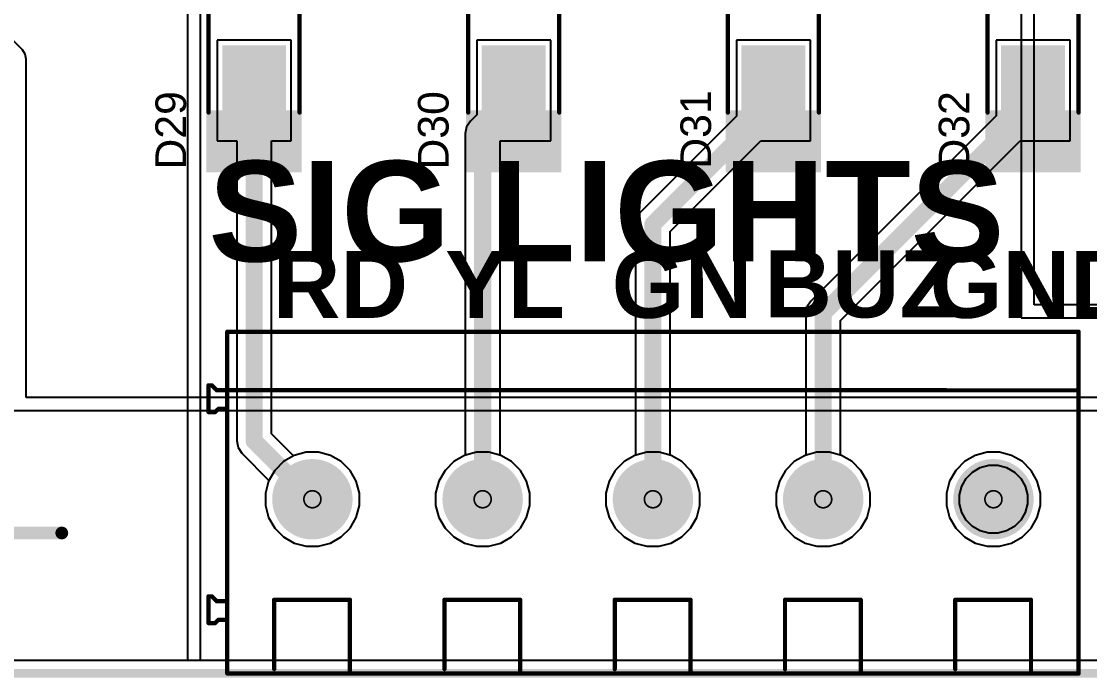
# Model space of a CAD drawing. Header units: inches. Extents: x -11 to 5428, y 0 to 5423.
# Drawn here: x 223.2 to 255.08, y -0.13 to 19.46 of the extents above; entities that cross this region are included whole.
import ezdxf

# ---------------------------------------------------------------- set-up
doc = ezdxf.new("R2010")
doc.units = ezdxf.units.IN
for name, color, linetype in [('Board Outline', 216, 'Continuous'), ('Bottom Layer', 5, 'Continuous'), ('Bottom Solder', 6, 'Continuous'), ('Drill Drawing', 1, 'Continuous'), ('GND', 16, 'Continuous'), ('Multi-Layer', 9, 'Continuous'), ('Pad Holes', 156, 'Continuous'), ('PWR', 76, 'Continuous'), ('Top Layer', 1, 'Continuous'), ('Top Overlay', 2, 'Continuous'), ('Top Paste', 8, 'Continuous'), ('Top Solder', 216, 'Continuous')]:
    doc.layers.add(name, color=color, linetype=linetype)
doc.styles.add('Arial', font='', dxfattribs={"height": 0.2})
doc.styles.add('Arial_Bold', font='', dxfattribs={"height": 0.2})
doc.styles.get('Arial').set_extended_font_data('Arial')
doc.styles.get('Arial_Bold').set_extended_font_data('Arial', bold=True)

# ---------------------------------------------------------------- blocks, each defined once
blk = doc.blocks.new('SMA_126')
at = {"layer": 'Top Layer'}
for points in [[(-3.25, 0.85), (-0.75, 0.85), (-0.75, -0.85), (-3.25, -0.85)], [(0.75, 0.85), (3.25, 0.85), (3.25, -0.85), (0.75, -0.85)]]:
    blk.add_hatch(color=1, dxfattribs=at).paths.add_polyline_path(points)
at = {"layer": 'Top Overlay'}
for points in [[(-4.445, -1.422), (-3.278, -1.422), (-3.278, 1.422), (-4.445, 1.422)], [(-3.3, 0.924), (-2.596, 0.924), (-2.596, 1.422), (-3.3, 1.422)], [(-3.3, -1.422), (-2.596, -1.422), (-2.596, -0.924), (-3.3, -0.924)]]:
    blk.add_hatch(color=2, dxfattribs=at).paths.add_polyline_path(points)
at = {"layer": 'Top Paste'}
for points in [[(-3.25, 0.85), (-0.75, 0.85), (-0.75, -0.85), (-3.25, -0.85)], [(0.75, 0.85), (3.25, 0.85), (3.25, -0.85), (0.75, -0.85)]]:
    blk.add_hatch(color=8, dxfattribs=at).paths.add_polyline_path(points)
at = {"layer": 'Top Solder'}
for points in [[(-3.352, 0.952), (-0.648, 0.952), (-0.648, -0.952), (-3.352, -0.952)], [(0.648, 0.952), (3.352, 0.952), (3.352, -0.952), (0.648, -0.952)]]:
    blk.add_hatch(color=216, dxfattribs=at).paths.add_polyline_path(points)
at = {"layer": 'Top Overlay'}
for points in [[(-2.658, 1.358, 0.127, 0.127, 0), (2.061, 1.358, 0.127, 0.127, 0)], [(2.061, 1.358, 0.127, 0.127, 0), (2.061, 1.012, 0.127, 0.127, 0)], [(2.061, -1.012, 0.127, 0.127, 0), (2.061, -1.358, 0.127, 0.127, 0)], [(-2.658, -1.358, 0.127, 0.127, 0), (2.061, -1.358, 0.127, 0.127, 0)]]:
    blk.add_lwpolyline(points, format="xyseb", dxfattribs=at)
for points in [[(-2.69, 1.358, 0.0635, 0.0635, 1), (-2.626, 1.358, 0.0635, 0.0635, 1)], [(2.029, 1.358, 0.0635, 0.0635, 1), (2.093, 1.358, 0.0635, 0.0635, 1)], [(2.029, 1.358, 0.0635, 0.0635, 1), (2.093, 1.358, 0.0635, 0.0635, 1)], [(2.029, 1.012, 0.0635, 0.0635, 1), (2.093, 1.012, 0.0635, 0.0635, 1)], [(2.029, -1.012, 0.0635, 0.0635, 1), (2.093, -1.012, 0.0635, 0.0635, 1)], [(-2.69, -1.358, 0.0635, 0.0635, 1), (-2.626, -1.358, 0.0635, 0.0635, 1)], [(2.029, -1.358, 0.0635, 0.0635, 1), (2.093, -1.358, 0.0635, 0.0635, 1)], [(2.029, -1.358, 0.0635, 0.0635, 1), (2.093, -1.358, 0.0635, 0.0635, 1)]]:
    blk.add_lwpolyline(points, format="xyseb", close=True, dxfattribs=at)
blk = doc.blocks.new('SMA_127')
at = {"layer": 'Top Layer'}
for points in [[(-3.25, 0.85), (-0.75, 0.85), (-0.75, -0.85), (-3.25, -0.85)], [(0.75, 0.85), (3.25, 0.85), (3.25, -0.85), (0.75, -0.85)]]:
    blk.add_hatch(color=1, dxfattribs=at).paths.add_polyline_path(points)
at = {"layer": 'Top Overlay'}
for points in [[(-4.445, -1.422), (-3.278, -1.422), (-3.278, 1.422), (-4.445, 1.422)], [(-3.3, 0.924), (-2.596, 0.924), (-2.596, 1.422), (-3.3, 1.422)], [(-3.3, -1.422), (-2.596, -1.422), (-2.596, -0.924), (-3.3, -0.924)]]:
    blk.add_hatch(color=2, dxfattribs=at).paths.add_polyline_path(points)
at = {"layer": 'Top Paste'}
for points in [[(-3.25, 0.85), (-0.75, 0.85), (-0.75, -0.85), (-3.25, -0.85)], [(0.75, 0.85), (3.25, 0.85), (3.25, -0.85), (0.75, -0.85)]]:
    blk.add_hatch(color=8, dxfattribs=at).paths.add_polyline_path(points)
at = {"layer": 'Top Solder'}
for points in [[(-3.352, 0.952), (-0.648, 0.952), (-0.648, -0.952), (-3.352, -0.952)], [(0.648, 0.952), (3.352, 0.952), (3.352, -0.952), (0.648, -0.952)]]:
    blk.add_hatch(color=216, dxfattribs=at).paths.add_polyline_path(points)
at = {"layer": 'Top Overlay'}
for points in [[(-2.658, 1.358, 0.127, 0.127, 0), (2.061, 1.358, 0.127, 0.127, 0)], [(2.061, 1.358, 0.127, 0.127, 0), (2.061, 1.012, 0.127, 0.127, 0)], [(2.061, -1.012, 0.127, 0.127, 0), (2.061, -1.358, 0.127, 0.127, 0)], [(-2.658, -1.358, 0.127, 0.127, 0), (2.061, -1.358, 0.127, 0.127, 0)]]:
    blk.add_lwpolyline(points, format="xyseb", dxfattribs=at)
for points in [[(-2.69, 1.358, 0.0635, 0.0635, 1), (-2.626, 1.358, 0.0635, 0.0635, 1)], [(2.029, 1.358, 0.0635, 0.0635, 1), (2.093, 1.358, 0.0635, 0.0635, 1)], [(2.029, 1.358, 0.0635, 0.0635, 1), (2.093, 1.358, 0.0635, 0.0635, 1)], [(2.029, 1.012, 0.0635, 0.0635, 1), (2.093, 1.012, 0.0635, 0.0635, 1)], [(2.029, -1.012, 0.0635, 0.0635, 1), (2.093, -1.012, 0.0635, 0.0635, 1)], [(-2.69, -1.358, 0.0635, 0.0635, 1), (-2.626, -1.358, 0.0635, 0.0635, 1)], [(2.029, -1.358, 0.0635, 0.0635, 1), (2.093, -1.358, 0.0635, 0.0635, 1)], [(2.029, -1.358, 0.0635, 0.0635, 1), (2.093, -1.358, 0.0635, 0.0635, 1)]]:
    blk.add_lwpolyline(points, format="xyseb", close=True, dxfattribs=at)
blk = doc.blocks.new('SMA_128')
at = {"layer": 'Top Layer'}
for points in [[(-3.25, 0.85), (-0.75, 0.85), (-0.75, -0.85), (-3.25, -0.85)], [(0.75, 0.85), (3.25, 0.85), (3.25, -0.85), (0.75, -0.85)]]:
    blk.add_hatch(color=1, dxfattribs=at).paths.add_polyline_path(points)
at = {"layer": 'Top Overlay'}
for points in [[(-4.445, -1.422), (-3.278, -1.422), (-3.278, 1.422), (-4.445, 1.422)], [(-3.3, 0.924), (-2.596, 0.924), (-2.596, 1.422), (-3.3, 1.422)], [(-3.3, -1.422), (-2.596, -1.422), (-2.596, -0.924), (-3.3, -0.924)]]:
    blk.add_hatch(color=2, dxfattribs=at).paths.add_polyline_path(points)
at = {"layer": 'Top Paste'}
for points in [[(-3.25, 0.85), (-0.75, 0.85), (-0.75, -0.85), (-3.25, -0.85)], [(0.75, 0.85), (3.25, 0.85), (3.25, -0.85), (0.75, -0.85)]]:
    blk.add_hatch(color=8, dxfattribs=at).paths.add_polyline_path(points)
at = {"layer": 'Top Solder'}
for points in [[(-3.352, 0.952), (-0.648, 0.952), (-0.648, -0.952), (-3.352, -0.952)], [(0.648, 0.952), (3.352, 0.952), (3.352, -0.952), (0.648, -0.952)]]:
    blk.add_hatch(color=216, dxfattribs=at).paths.add_polyline_path(points)
at = {"layer": 'Top Overlay'}
for points in [[(-2.658, 1.358, 0.127, 0.127, 0), (2.061, 1.358, 0.127, 0.127, 0)], [(2.061, 1.358, 0.127, 0.127, 0), (2.061, 1.012, 0.127, 0.127, 0)], [(2.061, -1.012, 0.127, 0.127, 0), (2.061, -1.358, 0.127, 0.127, 0)], [(-2.658, -1.358, 0.127, 0.127, 0), (2.061, -1.358, 0.127, 0.127, 0)]]:
    blk.add_lwpolyline(points, format="xyseb", dxfattribs=at)
for points in [[(-2.69, 1.358, 0.0635, 0.0635, 1), (-2.626, 1.358, 0.0635, 0.0635, 1)], [(2.029, 1.358, 0.0635, 0.0635, 1), (2.093, 1.358, 0.0635, 0.0635, 1)], [(2.029, 1.358, 0.0635, 0.0635, 1), (2.093, 1.358, 0.0635, 0.0635, 1)], [(2.029, 1.012, 0.0635, 0.0635, 1), (2.093, 1.012, 0.0635, 0.0635, 1)], [(2.029, -1.012, 0.0635, 0.0635, 1), (2.093, -1.012, 0.0635, 0.0635, 1)], [(-2.69, -1.358, 0.0635, 0.0635, 1), (-2.626, -1.358, 0.0635, 0.0635, 1)], [(2.029, -1.358, 0.0635, 0.0635, 1), (2.093, -1.358, 0.0635, 0.0635, 1)], [(2.029, -1.358, 0.0635, 0.0635, 1), (2.093, -1.358, 0.0635, 0.0635, 1)]]:
    blk.add_lwpolyline(points, format="xyseb", close=True, dxfattribs=at)
blk = doc.blocks.new('SMA_129')
at = {"layer": 'Top Layer'}
for points in [[(-3.25, 0.85), (-0.75, 0.85), (-0.75, -0.85), (-3.25, -0.85)], [(0.75, 0.85), (3.25, 0.85), (3.25, -0.85), (0.75, -0.85)]]:
    blk.add_hatch(color=1, dxfattribs=at).paths.add_polyline_path(points)
at = {"layer": 'Top Overlay'}
for points in [[(-4.445, -1.422), (-3.278, -1.422), (-3.278, 1.422), (-4.445, 1.422)], [(-3.3, 0.924), (-2.596, 0.924), (-2.596, 1.422), (-3.3, 1.422)], [(-3.3, -1.422), (-2.596, -1.422), (-2.596, -0.924), (-3.3, -0.924)]]:
    blk.add_hatch(color=2, dxfattribs=at).paths.add_polyline_path(points)
at = {"layer": 'Top Paste'}
for points in [[(-3.25, 0.85), (-0.75, 0.85), (-0.75, -0.85), (-3.25, -0.85)], [(0.75, 0.85), (3.25, 0.85), (3.25, -0.85), (0.75, -0.85)]]:
    blk.add_hatch(color=8, dxfattribs=at).paths.add_polyline_path(points)
at = {"layer": 'Top Solder'}
for points in [[(-3.352, 0.952), (-0.648, 0.952), (-0.648, -0.952), (-3.352, -0.952)], [(0.648, 0.952), (3.352, 0.952), (3.352, -0.952), (0.648, -0.952)]]:
    blk.add_hatch(color=216, dxfattribs=at).paths.add_polyline_path(points)
at = {"layer": 'Top Overlay'}
for points in [[(-2.658, 1.358, 0.127, 0.127, 0), (2.061, 1.358, 0.127, 0.127, 0)], [(2.061, 1.358, 0.127, 0.127, 0), (2.061, 1.012, 0.127, 0.127, 0)], [(2.061, -1.012, 0.127, 0.127, 0), (2.061, -1.358, 0.127, 0.127, 0)], [(-2.658, -1.358, 0.127, 0.127, 0), (2.061, -1.358, 0.127, 0.127, 0)]]:
    blk.add_lwpolyline(points, format="xyseb", dxfattribs=at)
for points in [[(-2.69, 1.358, 0.0635, 0.0635, 1), (-2.626, 1.358, 0.0635, 0.0635, 1)], [(2.029, 1.358, 0.0635, 0.0635, 1), (2.093, 1.358, 0.0635, 0.0635, 1)], [(2.029, 1.358, 0.0635, 0.0635, 1), (2.093, 1.358, 0.0635, 0.0635, 1)], [(2.029, 1.012, 0.0635, 0.0635, 1), (2.093, 1.012, 0.0635, 0.0635, 1)], [(2.029, -1.012, 0.0635, 0.0635, 1), (2.093, -1.012, 0.0635, 0.0635, 1)], [(-2.69, -1.358, 0.0635, 0.0635, 1), (-2.626, -1.358, 0.0635, 0.0635, 1)], [(2.029, -1.358, 0.0635, 0.0635, 1), (2.093, -1.358, 0.0635, 0.0635, 1)], [(2.029, -1.358, 0.0635, 0.0635, 1), (2.093, -1.358, 0.0635, 0.0635, 1)]]:
    blk.add_lwpolyline(points, format="xyseb", close=True, dxfattribs=at)
blk = doc.blocks.new('DB128V_5_08_5P_GN_S_150')
at = {"layer": 'Bottom Layer'}
h = blk.add_hatch(color=5, dxfattribs=at)
edge = h.paths.add_edge_path()
edge.add_arc((-10.16, 0), 1.15, 0, 360)
h = blk.add_hatch(color=5, dxfattribs=at)
edge = h.paths.add_edge_path()
edge.add_arc((-5.08, 0), 1.15, 0, 360)
h = blk.add_hatch(color=5, dxfattribs=at)
edge = h.paths.add_edge_path()
edge.add_arc((0, 0), 1.15, 0, 360)
h = blk.add_hatch(color=5, dxfattribs=at)
edge = h.paths.add_edge_path()
edge.add_arc((5.08, 0), 1.15, 0, 360)
h = blk.add_hatch(color=5, dxfattribs=at)
edge = h.paths.add_edge_path()
edge.add_arc((10.16, 0), 1.15, 0, 360)
at = {"layer": 'Bottom Solder'}
h = blk.add_hatch(color=6, dxfattribs=at)
edge = h.paths.add_edge_path()
edge.add_arc((-10.16, 0), 1.2, 0, 360)
h = blk.add_hatch(color=6, dxfattribs=at)
edge = h.paths.add_edge_path()
edge.add_arc((-5.08, 0), 1.2, 0, 360)
h = blk.add_hatch(color=6, dxfattribs=at)
edge = h.paths.add_edge_path()
edge.add_arc((0, 0), 1.2, 0, 360)
h = blk.add_hatch(color=6, dxfattribs=at)
edge = h.paths.add_edge_path()
edge.add_arc((5.08, 0), 1.2, 0, 360)
h = blk.add_hatch(color=6, dxfattribs=at)
edge = h.paths.add_edge_path()
edge.add_arc((10.16, 0), 1.2, 0, 360)
at = {"layer": 'GND'}
h = blk.add_hatch(color=16, dxfattribs=at)
edge = h.paths.add_edge_path()
edge.add_arc((-10.16, 0), 1.15, 0, 360)
h = blk.add_hatch(color=16, dxfattribs=at)
edge = h.paths.add_edge_path()
edge.add_arc((-5.08, 0), 1.15, 0, 360)
h = blk.add_hatch(color=16, dxfattribs=at)
edge = h.paths.add_edge_path()
edge.add_arc((0, 0), 1.15, 0, 360)
h = blk.add_hatch(color=16, dxfattribs=at)
edge = h.paths.add_edge_path()
edge.add_arc((5.08, 0), 1.15, 0, 360)
h = blk.add_hatch(color=16, dxfattribs=at)
edge = h.paths.add_edge_path()
edge.add_arc((10.16, 0), 1.15, 0, 360)
at = {"layer": 'Multi-Layer'}
h = blk.add_hatch(color=9, dxfattribs=at)
edge = h.paths.add_edge_path()
edge.add_arc((-10.16, 0), 1.15, 0, 360)
h = blk.add_hatch(color=9, dxfattribs=at)
edge = h.paths.add_edge_path()
edge.add_arc((-5.08, 0), 1.15, 0, 360)
h = blk.add_hatch(color=9, dxfattribs=at)
edge = h.paths.add_edge_path()
edge.add_arc((0, 0), 1.15, 0, 360)
h = blk.add_hatch(color=9, dxfattribs=at)
edge = h.paths.add_edge_path()
edge.add_arc((5.08, 0), 1.15, 0, 360)
h = blk.add_hatch(color=9, dxfattribs=at)
edge = h.paths.add_edge_path()
edge.add_arc((10.16, 0), 1.15, 0, 360)
at = {"layer": 'Pad Holes'}
h = blk.add_hatch(color=7, dxfattribs=at)
edge = h.paths.add_edge_path()
edge.add_arc((-10.16, 0), 0.75, 0, 360)
h = blk.add_hatch(color=7, dxfattribs=at)
edge = h.paths.add_edge_path()
edge.add_arc((-5.08, 0), 0.75, 0, 360)
h = blk.add_hatch(color=7, dxfattribs=at)
edge = h.paths.add_edge_path()
edge.add_arc((0, 0), 0.75, 0, 360)
h = blk.add_hatch(color=7, dxfattribs=at)
edge = h.paths.add_edge_path()
edge.add_arc((5.08, 0), 0.75, 0, 360)
h = blk.add_hatch(color=7, dxfattribs=at)
edge = h.paths.add_edge_path()
edge.add_arc((10.16, 0), 0.75, 0, 360)
at = {"layer": 'PWR'}
h = blk.add_hatch(color=76, dxfattribs=at)
edge = h.paths.add_edge_path()
edge.add_arc((-10.16, 0), 1.15, 0, 360)
h = blk.add_hatch(color=76, dxfattribs=at)
edge = h.paths.add_edge_path()
edge.add_arc((-5.08, 0), 1.15, 0, 360)
h = blk.add_hatch(color=76, dxfattribs=at)
edge = h.paths.add_edge_path()
edge.add_arc((0, 0), 1.15, 0, 360)
h = blk.add_hatch(color=76, dxfattribs=at)
edge = h.paths.add_edge_path()
edge.add_arc((5.08, 0), 1.15, 0, 360)
h = blk.add_hatch(color=76, dxfattribs=at)
edge = h.paths.add_edge_path()
edge.add_arc((10.16, 0), 1.15, 0, 360)
at = {"layer": 'Top Layer'}
h = blk.add_hatch(color=1, dxfattribs=at)
edge = h.paths.add_edge_path()
edge.add_arc((-10.16, 0), 1.15, 0, 360)
h = blk.add_hatch(color=1, dxfattribs=at)
edge = h.paths.add_edge_path()
edge.add_arc((-5.08, 0), 1.15, 0, 360)
h = blk.add_hatch(color=1, dxfattribs=at)
edge = h.paths.add_edge_path()
edge.add_arc((0, 0), 1.15, 0, 360)
h = blk.add_hatch(color=1, dxfattribs=at)
edge = h.paths.add_edge_path()
edge.add_arc((5.08, 0), 1.15, 0, 360)
h = blk.add_hatch(color=1, dxfattribs=at)
edge = h.paths.add_edge_path()
edge.add_arc((10.16, 0), 1.15, 0, 360)
at = {"layer": 'Top Solder'}
h = blk.add_hatch(color=216, dxfattribs=at)
edge = h.paths.add_edge_path()
edge.add_arc((-10.16, 0), 1.2, 0, 360)
h = blk.add_hatch(color=216, dxfattribs=at)
edge = h.paths.add_edge_path()
edge.add_arc((-5.08, 0), 1.2, 0, 360)
h = blk.add_hatch(color=216, dxfattribs=at)
edge = h.paths.add_edge_path()
edge.add_arc((0, 0), 1.2, 0, 360)
h = blk.add_hatch(color=216, dxfattribs=at)
edge = h.paths.add_edge_path()
edge.add_arc((5.08, 0), 1.2, 0, 360)
h = blk.add_hatch(color=216, dxfattribs=at)
edge = h.paths.add_edge_path()
edge.add_arc((10.16, 0), 1.2, 0, 360)
at = {"layer": 'Top Overlay'}
for points in [[(-12.7, 5, 0.127, 0.127, 0), (12.7, 5, 0.127, 0.127, 0)], [(-12.7, -5.2, 0.127, 0.127, 0), (-12.7, 5, 0.127, 0.127, 0)], [(12.7, -5.2, 0.127, 0.127, 0), (12.7, 5, 0.127, 0.127, 0)], [(-13.259, 3.401, 0.127, 0.127, 0), (-13.16, 3.401, 0.127, 0.127, 0)], [(-13.259, 2.601, 0.127, 0.127, 0), (-13.259, 3.401, 0.127, 0.127, 0)], [(-13.16, 3.401, 0.127, 0.127, 0), (-13.015, 3.254, 0.127, 0.127, 0)], [(-13.015, 3.254, 0.127, 0.127, 0), (-12.7, 3.254, 0.127, 0.127, 0)], [(-12.71, 3.26, 0.127, 0.127, 0), (12.69, 3.251, 0.127, 0.127, 0)], [(-13.259, 2.601, 0.127, 0.127, 0), (-13.061, 2.601, 0.127, 0.127, 0)], [(-13.061, 2.601, 0.127, 0.127, 0), (-12.96, 2.7, 0.127, 0.127, 0)], [(-12.96, 2.7, 0.127, 0.127, 0), (-12.7, 2.7, 0.127, 0.127, 0)], [(-13.259, -2.897, 0.127, 0.127, 0), (-13.16, -2.897, 0.127, 0.127, 0)], [(-13.259, -3.697, 0.127, 0.127, 0), (-13.259, -2.897, 0.127, 0.127, 0)], [(-13.16, -2.897, 0.127, 0.127, 0), (-13.015, -3.045, 0.127, 0.127, 0)], [(-13.015, -3.045, 0.127, 0.127, 0), (-12.7, -3.045, 0.127, 0.127, 0)], [(-11.3, -5.07, 0.127, 0.127, 0), (-11.3, -3, 0.127, 0.127, 0)], [(-11.3, -3, 0.127, 0.127, 0), (-9.04, -3, 0.127, 0.127, 0)], [(-9.04, -5.2, 0.127, 0.127, 0), (-9.04, -3, 0.127, 0.127, 0)], [(-6.22, -5.07, 0.127, 0.127, 0), (-6.22, -3, 0.127, 0.127, 0)], [(-6.22, -3, 0.127, 0.127, 0), (-3.96, -3, 0.127, 0.127, 0)], [(-3.96, -5.2, 0.127, 0.127, 0), (-3.96, -3, 0.127, 0.127, 0)], [(-1.14, -5.07, 0.127, 0.127, 0), (-1.14, -3, 0.127, 0.127, 0)], [(-1.14, -3, 0.127, 0.127, 0), (1.12, -3, 0.127, 0.127, 0)], [(1.12, -5.2, 0.127, 0.127, 0), (1.12, -3, 0.127, 0.127, 0)], [(3.94, -5.07, 0.127, 0.127, 0), (3.94, -3, 0.127, 0.127, 0)], [(3.94, -3, 0.127, 0.127, 0), (6.2, -3, 0.127, 0.127, 0)], [(6.2, -5.2, 0.127, 0.127, 0), (6.2, -3, 0.127, 0.127, 0)], [(9.02, -5.07, 0.127, 0.127, 0), (9.02, -3, 0.127, 0.127, 0)], [(9.02, -3, 0.127, 0.127, 0), (11.28, -3, 0.127, 0.127, 0)], [(11.28, -5.2, 0.127, 0.127, 0), (11.28, -3, 0.127, 0.127, 0)], [(-13.259, -3.697, 0.127, 0.127, 0), (-13.061, -3.697, 0.127, 0.127, 0)], [(-13.061, -3.697, 0.127, 0.127, 0), (-12.96, -3.598, 0.127, 0.127, 0)], [(-12.96, -3.598, 0.127, 0.127, 0), (-12.7, -3.598, 0.127, 0.127, 0)], [(-12.76, -3.6, 0.127, 0.127, 0), (-12.7, -3.598, 0.127, 0.127, 0)], [(-12.7, -5.2, 0.127, 0.127, 0), (12.7, -5.2, 0.127, 0.127, 0)]]:
    blk.add_lwpolyline(points, format="xyseb", dxfattribs=at)
for points in [[(-12.732, 5, 0.0635, 0.0635, 1), (-12.668, 5, 0.0635, 0.0635, 1)], [(-12.732, 5, 0.0635, 0.0635, 1), (-12.668, 5, 0.0635, 0.0635, 1)], [(12.668, 5, 0.0635, 0.0635, 1), (12.732, 5, 0.0635, 0.0635, 1)], [(12.668, 5, 0.0635, 0.0635, 1), (12.732, 5, 0.0635, 0.0635, 1)], [(-13.291, 3.401, 0.0635, 0.0635, 1), (-13.227, 3.401, 0.0635, 0.0635, 1)], [(-13.291, 3.401, 0.0635, 0.0635, 1), (-13.227, 3.401, 0.0635, 0.0635, 1)], [(-13.191, 3.401, 0.0635, 0.0635, 1), (-13.128, 3.401, 0.0635, 0.0635, 1)], [(-13.191, 3.401, 0.0635, 0.0635, 1), (-13.128, 3.401, 0.0635, 0.0635, 1)], [(-13.047, 3.254, 0.0635, 0.0635, 1), (-12.983, 3.254, 0.0635, 0.0635, 1)], [(-13.047, 3.254, 0.0635, 0.0635, 1), (-12.983, 3.254, 0.0635, 0.0635, 1)], [(-12.742, 3.26, 0.0635, 0.0635, 1), (-12.678, 3.26, 0.0635, 0.0635, 1)], [(-12.732, 3.254, 0.0635, 0.0635, 1), (-12.668, 3.254, 0.0635, 0.0635, 1)], [(12.658, 3.251, 0.0635, 0.0635, 1), (12.722, 3.251, 0.0635, 0.0635, 1)], [(-13.291, 2.601, 0.0635, 0.0635, 1), (-13.227, 2.601, 0.0635, 0.0635, 1)], [(-13.291, 2.601, 0.0635, 0.0635, 1), (-13.227, 2.601, 0.0635, 0.0635, 1)], [(-13.092, 2.601, 0.0635, 0.0635, 1), (-13.029, 2.601, 0.0635, 0.0635, 1)], [(-13.092, 2.601, 0.0635, 0.0635, 1), (-13.029, 2.601, 0.0635, 0.0635, 1)], [(-12.992, 2.7, 0.0635, 0.0635, 1), (-12.928, 2.7, 0.0635, 0.0635, 1)], [(-12.992, 2.7, 0.0635, 0.0635, 1), (-12.928, 2.7, 0.0635, 0.0635, 1)], [(-12.732, 2.7, 0.0635, 0.0635, 1), (-12.668, 2.7, 0.0635, 0.0635, 1)], [(-13.291, -2.897, 0.0635, 0.0635, 1), (-13.227, -2.897, 0.0635, 0.0635, 1)], [(-13.291, -2.897, 0.0635, 0.0635, 1), (-13.227, -2.897, 0.0635, 0.0635, 1)], [(-13.191, -2.897, 0.0635, 0.0635, 1), (-13.128, -2.897, 0.0635, 0.0635, 1)], [(-13.191, -2.897, 0.0635, 0.0635, 1), (-13.128, -2.897, 0.0635, 0.0635, 1)], [(-13.047, -3.045, 0.0635, 0.0635, 1), (-12.983, -3.045, 0.0635, 0.0635, 1)], [(-13.047, -3.045, 0.0635, 0.0635, 1), (-12.983, -3.045, 0.0635, 0.0635, 1)], [(-12.732, -3.045, 0.0635, 0.0635, 1), (-12.668, -3.045, 0.0635, 0.0635, 1)], [(-11.332, -3, 0.0635, 0.0635, 1), (-11.268, -3, 0.0635, 0.0635, 1)], [(-11.332, -3, 0.0635, 0.0635, 1), (-11.268, -3, 0.0635, 0.0635, 1)], [(-9.072, -3, 0.0635, 0.0635, 1), (-9.008, -3, 0.0635, 0.0635, 1)], [(-9.072, -3, 0.0635, 0.0635, 1), (-9.008, -3, 0.0635, 0.0635, 1)], [(-6.252, -3, 0.0635, 0.0635, 1), (-6.188, -3, 0.0635, 0.0635, 1)], [(-6.252, -3, 0.0635, 0.0635, 1), (-6.188, -3, 0.0635, 0.0635, 1)], [(-3.992, -3, 0.0635, 0.0635, 1), (-3.928, -3, 0.0635, 0.0635, 1)], [(-3.992, -3, 0.0635, 0.0635, 1), (-3.928, -3, 0.0635, 0.0635, 1)], [(-1.172, -3, 0.0635, 0.0635, 1), (-1.108, -3, 0.0635, 0.0635, 1)], [(-1.172, -3, 0.0635, 0.0635, 1), (-1.108, -3, 0.0635, 0.0635, 1)], [(1.088, -3, 0.0635, 0.0635, 1), (1.152, -3, 0.0635, 0.0635, 1)], [(1.088, -3, 0.0635, 0.0635, 1), (1.152, -3, 0.0635, 0.0635, 1)], [(3.908, -3, 0.0635, 0.0635, 1), (3.972, -3, 0.0635, 0.0635, 1)], [(3.908, -3, 0.0635, 0.0635, 1), (3.972, -3, 0.0635, 0.0635, 1)], [(6.168, -3, 0.0635, 0.0635, 1), (6.232, -3, 0.0635, 0.0635, 1)], [(6.168, -3, 0.0635, 0.0635, 1), (6.232, -3, 0.0635, 0.0635, 1)], [(8.988, -3, 0.0635, 0.0635, 1), (9.052, -3, 0.0635, 0.0635, 1)], [(8.988, -3, 0.0635, 0.0635, 1), (9.052, -3, 0.0635, 0.0635, 1)], [(11.248, -3, 0.0635, 0.0635, 1), (11.312, -3, 0.0635, 0.0635, 1)], [(11.248, -3, 0.0635, 0.0635, 1), (11.312, -3, 0.0635, 0.0635, 1)], [(-13.291, -3.697, 0.0635, 0.0635, 1), (-13.227, -3.697, 0.0635, 0.0635, 1)], [(-13.291, -3.697, 0.0635, 0.0635, 1), (-13.227, -3.697, 0.0635, 0.0635, 1)], [(-13.092, -3.697, 0.0635, 0.0635, 1), (-13.029, -3.697, 0.0635, 0.0635, 1)], [(-13.092, -3.697, 0.0635, 0.0635, 1), (-13.029, -3.697, 0.0635, 0.0635, 1)], [(-12.992, -3.598, 0.0635, 0.0635, 1), (-12.928, -3.598, 0.0635, 0.0635, 1)], [(-12.992, -3.598, 0.0635, 0.0635, 1), (-12.928, -3.598, 0.0635, 0.0635, 1)], [(-12.792, -3.6, 0.0635, 0.0635, 1), (-12.728, -3.6, 0.0635, 0.0635, 1)], [(-12.732, -3.598, 0.0635, 0.0635, 1), (-12.668, -3.598, 0.0635, 0.0635, 1)], [(-12.732, -3.598, 0.0635, 0.0635, 1), (-12.668, -3.598, 0.0635, 0.0635, 1)], [(-11.332, -5.07, 0.0635, 0.0635, 1), (-11.268, -5.07, 0.0635, 0.0635, 1)], [(-6.252, -5.07, 0.0635, 0.0635, 1), (-6.188, -5.07, 0.0635, 0.0635, 1)], [(-1.172, -5.07, 0.0635, 0.0635, 1), (-1.108, -5.07, 0.0635, 0.0635, 1)], [(3.908, -5.07, 0.0635, 0.0635, 1), (3.972, -5.07, 0.0635, 0.0635, 1)], [(8.988, -5.07, 0.0635, 0.0635, 1), (9.052, -5.07, 0.0635, 0.0635, 1)], [(-12.732, -5.2, 0.0635, 0.0635, 1), (-12.668, -5.2, 0.0635, 0.0635, 1)], [(-12.732, -5.2, 0.0635, 0.0635, 1), (-12.668, -5.2, 0.0635, 0.0635, 1)], [(-9.072, -5.2, 0.0635, 0.0635, 1), (-9.008, -5.2, 0.0635, 0.0635, 1)], [(-3.992, -5.2, 0.0635, 0.0635, 1), (-3.928, -5.2, 0.0635, 0.0635, 1)], [(1.088, -5.2, 0.0635, 0.0635, 1), (1.152, -5.2, 0.0635, 0.0635, 1)], [(6.168, -5.2, 0.0635, 0.0635, 1), (6.232, -5.2, 0.0635, 0.0635, 1)], [(11.248, -5.2, 0.0635, 0.0635, 1), (11.312, -5.2, 0.0635, 0.0635, 1)], [(12.668, -5.2, 0.0635, 0.0635, 1), (12.732, -5.2, 0.0635, 0.0635, 1)], [(12.668, -5.2, 0.0635, 0.0635, 1), (12.732, -5.2, 0.0635, 0.0635, 1)]]:
    blk.add_lwpolyline(points, format="xyseb", close=True, dxfattribs=at)

msp = doc.modelspace()

# ---------------------------------------------------------------- linework, layer by layer
at = {"layer": 'Board Outline'}
msp.add_lwpolyline([(0, 0, 0.254, 0.254, 0), (344, 0, 0.254, 0.254, 0)], format="xyseb", dxfattribs=at)
at = {"layer": 'Bottom Layer'}
for p, q in [((231.344, 6.506), (231.024, 6.321)), ((231.701, 6.602), (231.344, 6.506)), ((232.071, 6.602), (231.701, 6.602)), ((232.428, 6.506), (232.071, 6.602)), ((232.748, 6.321), (232.428, 6.506)), ((236.424, 6.506), (236.104, 6.321)), ((236.781, 6.602), (236.424, 6.506)), ((237.151, 6.602), (236.781, 6.602)), ((237.508, 6.506), (237.151, 6.602)), ((237.828, 6.321), (237.508, 6.506)), ((241.504, 6.506), (241.184, 6.321)), ((241.861, 6.602), (241.504, 6.506)), ((242.231, 6.602), (241.861, 6.602)), ((242.588, 6.506), (242.231, 6.602)), ((242.908, 6.321), (242.588, 6.506)), ((246.584, 6.506), (246.264, 6.321)), ((246.941, 6.602), (246.584, 6.506)), ((247.311, 6.602), (246.941, 6.602)), ((247.668, 6.506), (247.311, 6.602)), ((247.988, 6.321), (247.668, 6.506)), ((230.763, 6.06), (230.578, 5.74)), ((231.024, 6.321), (230.763, 6.06)), ((233.01, 6.06), (232.748, 6.321)), ((233.195, 5.74), (233.01, 6.06)), ((235.843, 6.06), (235.658, 5.74)), ((236.104, 6.321), (235.843, 6.06)), ((238.09, 6.06), (237.828, 6.321)), ((238.275, 5.74), (238.09, 6.06)), ((240.923, 6.06), (240.738, 5.74)), ((241.184, 6.321), (240.923, 6.06)), ((243.17, 6.06), (242.908, 6.321)), ((243.355, 5.74), (243.17, 6.06)), ((246.003, 6.06), (245.818, 5.74)), ((246.264, 6.321), (246.003, 6.06)), ((248.25, 6.06), (247.988, 6.321)), ((248.435, 5.74), (248.25, 6.06)), ((230.578, 5.74), (230.482, 5.383)), ((233.29, 5.383), (233.195, 5.74)), ((235.658, 5.74), (235.562, 5.383)), ((238.37, 5.383), (238.275, 5.74)), ((240.738, 5.74), (240.642, 5.383)), ((243.45, 5.383), (243.355, 5.74)), ((245.818, 5.74), (245.722, 5.383)), ((248.53, 5.383), (248.435, 5.74)), ((230.482, 5.383), (230.482, 5.013)), ((233.29, 5.013), (233.29, 5.383)), ((235.562, 5.383), (235.562, 5.013)), ((238.37, 5.013), (238.37, 5.383)), ((240.642, 5.383), (240.642, 5.013)), ((243.45, 5.013), (243.45, 5.383)), ((245.722, 5.383), (245.722, 5.013)), ((248.53, 5.013), (248.53, 5.383)), ((230.482, 5.013), (230.578, 4.656)), ((233.195, 4.656), (233.29, 5.013)), ((235.562, 5.013), (235.658, 4.656)), ((238.275, 4.656), (238.37, 5.013)), ((240.642, 5.013), (240.738, 4.656)), ((243.355, 4.656), (243.45, 5.013)), ((245.722, 5.013), (245.818, 4.656)), ((248.435, 4.656), (248.53, 5.013)), ((230.578, 4.656), (230.763, 4.336)), ((233.01, 4.336), (233.195, 4.656)), ((235.658, 4.656), (235.843, 4.336)), ((238.09, 4.336), (238.275, 4.656)), ((240.738, 4.656), (240.923, 4.336)), ((243.17, 4.336), (243.355, 4.656)), ((245.818, 4.656), (246.003, 4.336)), ((248.25, 4.336), (248.435, 4.656)), ((230.763, 4.336), (231.024, 4.074)), ((232.748, 4.074), (233.01, 4.336)), ((235.843, 4.336), (236.104, 4.074)), ((237.828, 4.074), (238.09, 4.336)), ((240.923, 4.336), (241.184, 4.074)), ((242.908, 4.074), (243.17, 4.336)), ((246.003, 4.336), (246.264, 4.074)), ((247.988, 4.074), (248.25, 4.336)), ((231.024, 4.074), (231.344, 3.89)), ((231.344, 3.89), (231.701, 3.794)), ((232.071, 3.794), (232.428, 3.89)), ((232.428, 3.89), (232.748, 4.074)), ((236.104, 4.074), (236.424, 3.89)), ((236.424, 3.89), (236.781, 3.794)), ((237.151, 3.794), (237.508, 3.89)), ((237.508, 3.89), (237.828, 4.074)), ((241.184, 4.074), (241.504, 3.89)), ((241.504, 3.89), (241.861, 3.794)), ((242.231, 3.794), (242.588, 3.89)), ((242.588, 3.89), (242.908, 4.074)), ((246.264, 4.074), (246.584, 3.89)), ((246.584, 3.89), (246.941, 3.794)), ((247.311, 3.794), (247.668, 3.89)), ((247.668, 3.89), (247.988, 4.074)), ((231.701, 3.794), (232.071, 3.794)), ((236.781, 3.794), (237.151, 3.794)), ((241.861, 3.794), (242.231, 3.794)), ((246.941, 3.794), (247.311, 3.794)), ((263.231, 0.388), (220.282, 0.388))]:
    msp.add_line(p, q, dxfattribs=at)
at = {"layer": 'Drill Drawing'}
for points in [[(232.14, 5.198, 0.0508, 0.0508, 1), (231.632, 5.198, 0.0508, 0.0508, 1)], [(237.22, 5.198, 0.0508, 0.0508, 1), (236.712, 5.198, 0.0508, 0.0508, 1)], [(242.3, 5.198, 0.0508, 0.0508, 1), (241.792, 5.198, 0.0508, 0.0508, 1)], [(247.38, 5.198, 0.0508, 0.0508, 1), (246.872, 5.198, 0.0508, 0.0508, 1)], [(252.46, 5.198, 0.0508, 0.0508, 1), (251.952, 5.198, 0.0508, 0.0508, 1)], [(231.62, 5.198, 0.0254, 0.0254, 1), (231.645, 5.198, 0.0254, 0.0254, 1)], [(232.128, 5.198, 0.0254, 0.0254, 1), (232.153, 5.198, 0.0254, 0.0254, 1)], [(236.7, 5.198, 0.0254, 0.0254, 1), (236.725, 5.198, 0.0254, 0.0254, 1)], [(237.208, 5.198, 0.0254, 0.0254, 1), (237.233, 5.198, 0.0254, 0.0254, 1)], [(241.78, 5.198, 0.0254, 0.0254, 1), (241.805, 5.198, 0.0254, 0.0254, 1)], [(242.288, 5.198, 0.0254, 0.0254, 1), (242.313, 5.198, 0.0254, 0.0254, 1)], [(246.86, 5.198, 0.0254, 0.0254, 1), (246.885, 5.198, 0.0254, 0.0254, 1)], [(247.368, 5.198, 0.0254, 0.0254, 1), (247.393, 5.198, 0.0254, 0.0254, 1)], [(251.94, 5.198, 0.0254, 0.0254, 1), (251.965, 5.198, 0.0254, 0.0254, 1)], [(252.448, 5.198, 0.0254, 0.0254, 1), (252.473, 5.198, 0.0254, 0.0254, 1)]]:
    msp.add_lwpolyline(points, format="xyseb", close=True, dxfattribs=at)
at = {"layer": 'GND'}
for p, q in [((223.236, 18.613), (221.084, 20.766)), ((223.32, 18.487), (223.236, 18.613)), ((223.35, 18.339), (223.32, 18.487)), ((223.35, 8.237), (223.35, 18.339)), ((261.968, 8.237), (223.35, 8.237)), ((222.961, 7.849), (262.357, 7.849)), ((231.344, 6.506), (231.024, 6.321)), ((231.701, 6.602), (231.344, 6.506)), ((232.071, 6.602), (231.701, 6.602)), ((232.428, 6.506), (232.071, 6.602)), ((232.748, 6.321), (232.428, 6.506)), ((236.424, 6.506), (236.104, 6.321)), ((236.781, 6.602), (236.424, 6.506)), ((237.151, 6.602), (236.781, 6.602)), ((237.508, 6.506), (237.151, 6.602)), ((237.828, 6.321), (237.508, 6.506)), ((241.504, 6.506), (241.184, 6.321)), ((241.861, 6.602), (241.504, 6.506)), ((242.231, 6.602), (241.861, 6.602)), ((242.588, 6.506), (242.231, 6.602)), ((242.908, 6.321), (242.588, 6.506)), ((246.584, 6.506), (246.264, 6.321)), ((246.941, 6.602), (246.584, 6.506)), ((247.311, 6.602), (246.941, 6.602)), ((247.668, 6.506), (247.311, 6.602)), ((247.988, 6.321), (247.668, 6.506)), ((251.664, 6.506), (251.344, 6.321)), ((252.021, 6.602), (251.664, 6.506)), ((252.391, 6.602), (252.021, 6.602)), ((252.748, 6.506), (252.391, 6.602)), ((253.068, 6.321), (252.748, 6.506)), ((230.763, 6.06), (230.578, 5.74)), ((231.024, 6.321), (230.763, 6.06)), ((233.01, 6.06), (232.748, 6.321)), ((233.195, 5.74), (233.01, 6.06)), ((235.843, 6.06), (235.658, 5.74)), ((236.104, 6.321), (235.843, 6.06)), ((238.09, 6.06), (237.828, 6.321)), ((238.275, 5.74), (238.09, 6.06)), ((240.923, 6.06), (240.738, 5.74)), ((241.184, 6.321), (240.923, 6.06)), ((243.17, 6.06), (242.908, 6.321)), ((243.355, 5.74), (243.17, 6.06)), ((246.003, 6.06), (245.818, 5.74)), ((246.264, 6.321), (246.003, 6.06)), ((248.25, 6.06), (247.988, 6.321)), ((248.435, 5.74), (248.25, 6.06)), ((251.083, 6.06), (250.898, 5.74)), ((251.344, 6.321), (251.083, 6.06)), ((251.583, 6.01), (251.814, 6.144)), ((251.814, 6.144), (252.073, 6.213)), ((252.073, 6.213), (252.34, 6.213)), ((252.34, 6.213), (252.598, 6.144)), ((252.598, 6.144), (252.83, 6.01)), ((253.33, 6.06), (253.068, 6.321)), ((253.515, 5.74), (253.33, 6.06)), ((230.578, 5.74), (230.482, 5.383)), ((233.29, 5.383), (233.195, 5.74)), ((235.658, 5.74), (235.562, 5.383)), ((238.37, 5.383), (238.275, 5.74)), ((240.738, 5.74), (240.642, 5.383)), ((243.45, 5.383), (243.355, 5.74)), ((245.818, 5.74), (245.722, 5.383)), ((248.53, 5.383), (248.435, 5.74)), ((250.898, 5.74), (250.802, 5.383)), ((251.26, 5.59), (251.394, 5.821)), ((251.394, 5.821), (251.583, 6.01)), ((252.83, 6.01), (253.019, 5.821)), ((253.019, 5.821), (253.153, 5.59)), ((253.61, 5.383), (253.515, 5.74)), ((251.191, 5.332), (251.26, 5.59)), ((253.153, 5.59), (253.222, 5.332)), ((230.482, 5.383), (230.482, 5.013)), ((233.29, 5.013), (233.29, 5.383)), ((235.562, 5.383), (235.562, 5.013)), ((238.37, 5.013), (238.37, 5.383)), ((240.642, 5.383), (240.642, 5.013)), ((243.45, 5.013), (243.45, 5.383)), ((245.722, 5.383), (245.722, 5.013)), ((248.53, 5.013), (248.53, 5.383)), ((250.802, 5.383), (250.802, 5.013)), ((251.191, 5.064), (251.191, 5.332)), ((253.222, 5.332), (253.222, 5.064)), ((253.61, 5.013), (253.61, 5.383)), ((230.482, 5.013), (230.578, 4.656)), ((233.195, 4.656), (233.29, 5.013)), ((235.562, 5.013), (235.658, 4.656)), ((238.275, 4.656), (238.37, 5.013)), ((240.642, 5.013), (240.738, 4.656)), ((243.355, 4.656), (243.45, 5.013)), ((245.722, 5.013), (245.818, 4.656)), ((248.435, 4.656), (248.53, 5.013)), ((250.802, 5.013), (250.898, 4.656)), ((251.26, 4.806), (251.191, 5.064)), ((251.394, 4.574), (251.26, 4.806)), ((253.153, 4.806), (253.019, 4.574)), ((253.222, 5.064), (253.153, 4.806)), ((253.515, 4.656), (253.61, 5.013)), ((230.578, 4.656), (230.763, 4.336)), ((233.01, 4.336), (233.195, 4.656)), ((235.658, 4.656), (235.843, 4.336)), ((238.09, 4.336), (238.275, 4.656)), ((240.738, 4.656), (240.923, 4.336)), ((243.17, 4.336), (243.355, 4.656)), ((245.818, 4.656), (246.003, 4.336)), ((248.25, 4.336), (248.435, 4.656)), ((250.898, 4.656), (251.083, 4.336)), ((251.583, 4.385), (251.394, 4.574)), ((253.019, 4.574), (252.83, 4.385)), ((253.33, 4.336), (253.515, 4.656)), ((230.763, 4.336), (231.024, 4.074)), ((232.748, 4.074), (233.01, 4.336)), ((235.843, 4.336), (236.104, 4.074)), ((237.828, 4.074), (238.09, 4.336)), ((240.923, 4.336), (241.184, 4.074)), ((242.908, 4.074), (243.17, 4.336)), ((246.003, 4.336), (246.264, 4.074)), ((247.988, 4.074), (248.25, 4.336)), ((251.083, 4.336), (251.344, 4.074)), ((251.814, 4.252), (251.583, 4.385)), ((252.073, 4.182), (251.814, 4.252)), ((252.34, 4.182), (252.073, 4.182)), ((252.598, 4.252), (252.34, 4.182)), ((252.83, 4.385), (252.598, 4.252)), ((253.068, 4.074), (253.33, 4.336)), ((231.024, 4.074), (231.344, 3.89)), ((231.344, 3.89), (231.701, 3.794)), ((232.071, 3.794), (232.428, 3.89)), ((232.428, 3.89), (232.748, 4.074)), ((236.104, 4.074), (236.424, 3.89)), ((236.424, 3.89), (236.781, 3.794)), ((237.151, 3.794), (237.508, 3.89)), ((237.508, 3.89), (237.828, 4.074)), ((241.184, 4.074), (241.504, 3.89)), ((241.504, 3.89), (241.861, 3.794)), ((242.231, 3.794), (242.588, 3.89)), ((242.588, 3.89), (242.908, 4.074)), ((246.264, 4.074), (246.584, 3.89)), ((246.584, 3.89), (246.941, 3.794)), ((247.311, 3.794), (247.668, 3.89)), ((247.668, 3.89), (247.988, 4.074)), ((251.344, 4.074), (251.664, 3.89)), ((251.664, 3.89), (252.021, 3.794)), ((252.391, 3.794), (252.748, 3.89)), ((252.748, 3.89), (253.068, 4.074)), ((231.701, 3.794), (232.071, 3.794)), ((236.781, 3.794), (237.151, 3.794)), ((241.861, 3.794), (242.231, 3.794)), ((246.941, 3.794), (247.311, 3.794)), ((252.021, 3.794), (252.391, 3.794)), ((343.612, 0.388), (0.388, 0.388))]:
    msp.add_line(p, q, dxfattribs=at)
at = {"layer": 'PWR'}
for p, q in [((228.161, 25.146), (228.161, 0.388)), ((228.549, 0.388), (228.549, 25.146)), ((253.035, 25.146), (253.035, 10.617)), ((253.423, 11.006), (253.423, 25.146)), ((267.471, 11.006), (253.423, 11.006)), ((253.035, 10.617), (267.471, 10.617)), ((231.344, 6.506), (231.024, 6.321)), ((231.701, 6.602), (231.344, 6.506)), ((232.071, 6.602), (231.701, 6.602)), ((232.428, 6.506), (232.071, 6.602)), ((232.748, 6.321), (232.428, 6.506)), ((236.424, 6.506), (236.104, 6.321)), ((236.781, 6.602), (236.424, 6.506)), ((237.151, 6.602), (236.781, 6.602)), ((237.508, 6.506), (237.151, 6.602)), ((237.828, 6.321), (237.508, 6.506)), ((241.504, 6.506), (241.184, 6.321)), ((241.861, 6.602), (241.504, 6.506)), ((242.231, 6.602), (241.861, 6.602)), ((242.588, 6.506), (242.231, 6.602)), ((242.908, 6.321), (242.588, 6.506)), ((246.584, 6.506), (246.264, 6.321)), ((246.941, 6.602), (246.584, 6.506)), ((247.311, 6.602), (246.941, 6.602)), ((247.668, 6.506), (247.311, 6.602)), ((247.988, 6.321), (247.668, 6.506)), ((251.664, 6.506), (251.344, 6.321)), ((252.021, 6.602), (251.664, 6.506)), ((252.391, 6.602), (252.021, 6.602)), ((252.748, 6.506), (252.391, 6.602)), ((253.068, 6.321), (252.748, 6.506)), ((230.763, 6.06), (230.578, 5.74)), ((231.024, 6.321), (230.763, 6.06)), ((233.01, 6.06), (232.748, 6.321)), ((233.195, 5.74), (233.01, 6.06)), ((235.843, 6.06), (235.658, 5.74)), ((236.104, 6.321), (235.843, 6.06)), ((238.09, 6.06), (237.828, 6.321)), ((238.275, 5.74), (238.09, 6.06)), ((240.923, 6.06), (240.738, 5.74)), ((241.184, 6.321), (240.923, 6.06)), ((243.17, 6.06), (242.908, 6.321)), ((243.355, 5.74), (243.17, 6.06)), ((246.003, 6.06), (245.818, 5.74)), ((246.264, 6.321), (246.003, 6.06)), ((248.25, 6.06), (247.988, 6.321)), ((248.435, 5.74), (248.25, 6.06)), ((251.083, 6.06), (250.898, 5.74)), ((251.344, 6.321), (251.083, 6.06)), ((253.33, 6.06), (253.068, 6.321)), ((253.515, 5.74), (253.33, 6.06)), ((230.578, 5.74), (230.482, 5.383)), ((233.29, 5.383), (233.195, 5.74)), ((235.658, 5.74), (235.562, 5.383)), ((238.37, 5.383), (238.275, 5.74)), ((240.738, 5.74), (240.642, 5.383)), ((243.45, 5.383), (243.355, 5.74)), ((245.818, 5.74), (245.722, 5.383)), ((248.53, 5.383), (248.435, 5.74)), ((250.898, 5.74), (250.802, 5.383)), ((253.61, 5.383), (253.515, 5.74)), ((230.482, 5.383), (230.482, 5.013)), ((233.29, 5.013), (233.29, 5.383)), ((235.562, 5.383), (235.562, 5.013)), ((238.37, 5.013), (238.37, 5.383)), ((240.642, 5.383), (240.642, 5.013)), ((243.45, 5.013), (243.45, 5.383)), ((245.722, 5.383), (245.722, 5.013)), ((248.53, 5.013), (248.53, 5.383)), ((250.802, 5.383), (250.802, 5.013)), ((253.61, 5.013), (253.61, 5.383)), ((230.482, 5.013), (230.578, 4.656)), ((233.195, 4.656), (233.29, 5.013)), ((235.562, 5.013), (235.658, 4.656)), ((238.275, 4.656), (238.37, 5.013)), ((240.642, 5.013), (240.738, 4.656)), ((243.355, 4.656), (243.45, 5.013)), ((245.722, 5.013), (245.818, 4.656)), ((248.435, 4.656), (248.53, 5.013)), ((250.802, 5.013), (250.898, 4.656)), ((253.515, 4.656), (253.61, 5.013)), ((230.578, 4.656), (230.763, 4.336)), ((233.01, 4.336), (233.195, 4.656)), ((235.658, 4.656), (235.843, 4.336)), ((238.09, 4.336), (238.275, 4.656)), ((240.738, 4.656), (240.923, 4.336)), ((243.17, 4.336), (243.355, 4.656)), ((245.818, 4.656), (246.003, 4.336)), ((248.25, 4.336), (248.435, 4.656)), ((250.898, 4.656), (251.083, 4.336)), ((253.33, 4.336), (253.515, 4.656)), ((230.763, 4.336), (231.024, 4.074)), ((232.748, 4.074), (233.01, 4.336)), ((235.843, 4.336), (236.104, 4.074)), ((237.828, 4.074), (238.09, 4.336)), ((240.923, 4.336), (241.184, 4.074)), ((242.908, 4.074), (243.17, 4.336)), ((246.003, 4.336), (246.264, 4.074)), ((247.988, 4.074), (248.25, 4.336)), ((251.083, 4.336), (251.344, 4.074)), ((253.068, 4.074), (253.33, 4.336)), ((231.024, 4.074), (231.344, 3.89)), ((231.344, 3.89), (231.701, 3.794)), ((232.071, 3.794), (232.428, 3.89)), ((232.428, 3.89), (232.748, 4.074)), ((236.104, 4.074), (236.424, 3.89)), ((236.424, 3.89), (236.781, 3.794)), ((237.151, 3.794), (237.508, 3.89)), ((237.508, 3.89), (237.828, 4.074)), ((241.184, 4.074), (241.504, 3.89)), ((241.504, 3.89), (241.861, 3.794)), ((242.231, 3.794), (242.588, 3.89)), ((242.588, 3.89), (242.908, 4.074)), ((246.264, 4.074), (246.584, 3.89)), ((246.584, 3.89), (246.941, 3.794)), ((247.311, 3.794), (247.668, 3.89)), ((247.668, 3.89), (247.988, 4.074)), ((251.344, 4.074), (251.664, 3.89)), ((251.664, 3.89), (252.021, 3.794)), ((252.391, 3.794), (252.748, 3.89)), ((252.748, 3.89), (253.068, 4.074)), ((231.701, 3.794), (232.071, 3.794)), ((236.781, 3.794), (237.151, 3.794)), ((241.861, 3.794), (242.231, 3.794)), ((246.941, 3.794), (247.311, 3.794)), ((252.021, 3.794), (252.391, 3.794)), ((228.161, 0.388), (0.388, 0.388)), ((312.229, 0.388), (228.549, 0.388))]:
    msp.add_line(p, q, dxfattribs=at)
at = {"layer": 'Top Layer'}
for p, q in [((231.25, 18.903), (229.042, 18.903)), ((229.042, 18.903), (229.042, 15.895)), ((231.25, 15.895), (231.25, 18.903)), ((238.997, 18.903), (236.789, 18.903)), ((236.789, 18.903), (236.789, 16.672)), ((238.997, 15.895), (238.997, 18.903)), ((246.744, 18.903), (244.536, 18.903)), ((244.536, 18.903), (244.536, 16.629)), ((246.744, 15.895), (246.744, 18.903)), ((254.492, 18.903), (252.284, 18.903)), ((252.284, 18.903), (252.284, 16.639)), ((254.492, 15.895), (254.492, 18.903)), ((236.789, 16.672), (236.6, 16.483)), ((244.536, 16.629), (241.68, 13.772)), ((252.284, 16.639), (246.76, 11.115)), ((236.488, 16.315), (236.448, 16.116)), ((236.6, 16.483), (236.488, 16.315)), ((236.448, 16.116), (236.448, 6.513)), ((229.042, 15.895), (229.628, 15.895)), ((229.628, 15.895), (229.628, 6.938)), ((230.664, 7.153), (230.664, 15.895)), ((230.664, 15.895), (231.25, 15.895)), ((237.484, 6.513), (237.484, 15.895)), ((237.484, 15.895), (238.997, 15.895)), ((242.564, 13.191), (245.268, 15.895)), ((245.268, 15.895), (246.744, 15.895)), ((247.644, 10.535), (253.005, 15.895)), ((253.005, 15.895), (254.492, 15.895)), ((241.68, 13.772), (241.568, 13.604)), ((241.568, 13.604), (241.528, 13.406)), ((241.528, 13.406), (241.528, 6.513)), ((242.564, 6.513), (242.564, 13.191)), ((246.648, 10.947), (246.608, 10.749)), ((246.76, 11.115), (246.648, 10.947)), ((246.608, 10.749), (246.608, 6.513)), ((247.644, 6.513), (247.644, 10.535)), ((231.323, 6.494), (230.664, 7.153)), ((229.628, 6.938), (229.667, 6.74)), ((229.667, 6.74), (229.78, 6.572)), ((229.78, 6.572), (230.59, 5.761)), ((231.344, 6.506), (231.323, 6.494)), ((231.701, 6.602), (231.344, 6.506)), ((232.071, 6.602), (231.701, 6.602)), ((232.428, 6.506), (232.071, 6.602)), ((232.748, 6.321), (232.428, 6.506)), ((236.424, 6.506), (236.104, 6.321)), ((236.448, 6.513), (236.424, 6.506)), ((237.508, 6.506), (237.484, 6.513)), ((237.828, 6.321), (237.508, 6.506)), ((241.504, 6.506), (241.184, 6.321)), ((241.528, 6.513), (241.504, 6.506)), ((242.588, 6.506), (242.564, 6.513)), ((242.908, 6.321), (242.588, 6.506)), ((246.584, 6.506), (246.264, 6.321)), ((246.608, 6.513), (246.584, 6.506)), ((247.668, 6.506), (247.644, 6.513)), ((247.988, 6.321), (247.668, 6.506)), ((233.01, 6.06), (232.748, 6.321)), ((233.195, 5.74), (233.01, 6.06)), ((235.843, 6.06), (235.658, 5.74)), ((236.104, 6.321), (235.843, 6.06)), ((238.09, 6.06), (237.828, 6.321)), ((238.275, 5.74), (238.09, 6.06)), ((240.923, 6.06), (240.738, 5.74)), ((241.184, 6.321), (240.923, 6.06)), ((243.17, 6.06), (242.908, 6.321)), ((243.355, 5.74), (243.17, 6.06)), ((246.003, 6.06), (245.818, 5.74)), ((246.264, 6.321), (246.003, 6.06)), ((248.25, 6.06), (247.988, 6.321)), ((248.435, 5.74), (248.25, 6.06)), ((230.578, 5.74), (230.482, 5.383)), ((230.59, 5.761), (230.578, 5.74)), ((233.29, 5.383), (233.195, 5.74)), ((235.658, 5.74), (235.562, 5.383)), ((238.37, 5.383), (238.275, 5.74)), ((240.738, 5.74), (240.642, 5.383)), ((243.45, 5.383), (243.355, 5.74)), ((245.818, 5.74), (245.722, 5.383)), ((248.53, 5.383), (248.435, 5.74)), ((230.482, 5.383), (230.482, 5.013)), ((233.29, 5.013), (233.29, 5.383)), ((235.562, 5.383), (235.562, 5.013)), ((238.37, 5.013), (238.37, 5.383)), ((240.642, 5.383), (240.642, 5.013)), ((243.45, 5.013), (243.45, 5.383)), ((245.722, 5.383), (245.722, 5.013)), ((248.53, 5.013), (248.53, 5.383)), ((230.482, 5.013), (230.578, 4.656)), ((233.195, 4.656), (233.29, 5.013)), ((235.562, 5.013), (235.658, 4.656)), ((238.275, 4.656), (238.37, 5.013)), ((240.642, 5.013), (240.738, 4.656)), ((243.355, 4.656), (243.45, 5.013)), ((245.722, 5.013), (245.818, 4.656)), ((248.435, 4.656), (248.53, 5.013)), ((230.578, 4.656), (230.763, 4.336)), ((233.01, 4.336), (233.195, 4.656)), ((235.658, 4.656), (235.843, 4.336)), ((238.09, 4.336), (238.275, 4.656)), ((240.738, 4.656), (240.923, 4.336)), ((243.17, 4.336), (243.355, 4.656)), ((245.818, 4.656), (246.003, 4.336)), ((248.25, 4.336), (248.435, 4.656)), ((230.763, 4.336), (231.024, 4.074)), ((232.748, 4.074), (233.01, 4.336)), ((235.843, 4.336), (236.104, 4.074)), ((237.828, 4.074), (238.09, 4.336)), ((240.923, 4.336), (241.184, 4.074)), ((242.908, 4.074), (243.17, 4.336)), ((246.003, 4.336), (246.264, 4.074)), ((247.988, 4.074), (248.25, 4.336)), ((231.024, 4.074), (231.344, 3.89)), ((231.344, 3.89), (231.701, 3.794)), ((232.071, 3.794), (232.428, 3.89)), ((232.428, 3.89), (232.748, 4.074)), ((236.104, 4.074), (236.424, 3.89)), ((236.424, 3.89), (236.781, 3.794)), ((237.151, 3.794), (237.508, 3.89)), ((237.508, 3.89), (237.828, 4.074)), ((241.184, 4.074), (241.504, 3.89)), ((241.504, 3.89), (241.861, 3.794)), ((242.231, 3.794), (242.588, 3.89)), ((242.588, 3.89), (242.908, 4.074)), ((246.264, 4.074), (246.584, 3.89)), ((246.584, 3.89), (246.941, 3.794)), ((247.311, 3.794), (247.668, 3.89)), ((247.668, 3.89), (247.988, 4.074)), ((231.701, 3.794), (232.071, 3.794)), ((236.781, 3.794), (237.151, 3.794)), ((241.861, 3.794), (242.231, 3.794)), ((246.941, 3.794), (247.311, 3.794)), ((263.231, 0.388), (220.282, 0.388))]:
    msp.add_line(p, q, dxfattribs=at)
for points in [[(230.146, 6.938, 0.508, 0.508, 0), (230.146, 17.399, 0.508, 0.508, 0)], [(237.893, 16.999, 0.508, 0.508, 0), (237.893, 17.399, 0.508, 0.508, 0)], [(245.641, 16.999, 0.508, 0.508, 0), (245.641, 17.399, 0.508, 0.508, 0)], [(253.388, 16.999, 0.508, 0.508, 0), (253.388, 17.399, 0.508, 0.508, 0)], [(237.234, 16.34, 0.508, 0.508, 0), (237.893, 16.999, 0.508, 0.508, 0)], [(244.981, 16.34, 0.508, 0.508, 0), (245.641, 16.999, 0.508, 0.508, 0)], [(252.728, 16.34, 0.508, 0.508, 0), (253.388, 16.999, 0.508, 0.508, 0)], [(236.966, 16.116, 0.508, 0.508, 0), (237.189, 16.34, 0.508, 0.508, 0)], [(237.189, 16.34, 0.508, 0.508, 0), (237.234, 16.34, 0.508, 0.508, 0)], [(242.046, 13.406, 0.508, 0.508, 0), (244.98, 16.34, 0.508, 0.508, 0)], [(244.98, 16.34, 0.508, 0.508, 0), (244.981, 16.34, 0.508, 0.508, 0)], [(247.126, 10.749, 0.508, 0.508, 0), (252.717, 16.34, 0.508, 0.508, 0)], [(252.717, 16.34, 0.508, 0.508, 0), (252.728, 16.34, 0.508, 0.508, 0)], [(236.966, 5.198, 0.508, 0.508, 0), (236.966, 16.116, 0.508, 0.508, 0)], [(242.046, 5.198, 0.508, 0.508, 0), (242.046, 13.406, 0.508, 0.508, 0)], [(247.126, 5.198, 0.508, 0.508, 0), (247.126, 10.749, 0.508, 0.508, 0)], [(230.146, 6.938, 0.508, 0.508, 0), (231.886, 5.198, 0.508, 0.508, 0)], [(210.008, 4.191, 0.381, 0.381, 0), (224.409, 4.191, 0.381, 0.381, 0)]]:
    msp.add_lwpolyline(points, format="xyseb", dxfattribs=at)
for points in [[(230.019, 17.399, 0.254, 0.254, 1), (230.273, 17.399, 0.254, 0.254, 1)], [(237.766, 17.399, 0.254, 0.254, 1), (238.02, 17.399, 0.254, 0.254, 1)], [(245.514, 17.399, 0.254, 0.254, 1), (245.768, 17.399, 0.254, 0.254, 1)], [(253.261, 17.399, 0.254, 0.254, 1), (253.515, 17.399, 0.254, 0.254, 1)], [(237.766, 16.999, 0.254, 0.254, 1), (238.02, 16.999, 0.254, 0.254, 1)], [(237.766, 16.999, 0.254, 0.254, 1), (238.02, 16.999, 0.254, 0.254, 1)], [(245.514, 16.999, 0.254, 0.254, 1), (245.768, 16.999, 0.254, 0.254, 1)], [(245.514, 16.999, 0.254, 0.254, 1), (245.768, 16.999, 0.254, 0.254, 1)], [(253.261, 16.999, 0.254, 0.254, 1), (253.515, 16.999, 0.254, 0.254, 1)], [(253.261, 16.999, 0.254, 0.254, 1), (253.515, 16.999, 0.254, 0.254, 1)], [(237.062, 16.34, 0.254, 0.254, 1), (237.316, 16.34, 0.254, 0.254, 1)], [(237.062, 16.34, 0.254, 0.254, 1), (237.316, 16.34, 0.254, 0.254, 1)], [(237.107, 16.34, 0.254, 0.254, 1), (237.361, 16.34, 0.254, 0.254, 1)], [(237.107, 16.34, 0.254, 0.254, 1), (237.361, 16.34, 0.254, 0.254, 1)], [(244.853, 16.34, 0.254, 0.254, 1), (245.107, 16.34, 0.254, 0.254, 1)], [(244.853, 16.34, 0.254, 0.254, 1), (245.107, 16.34, 0.254, 0.254, 1)], [(244.854, 16.34, 0.254, 0.254, 1), (245.108, 16.34, 0.254, 0.254, 1)], [(244.854, 16.34, 0.254, 0.254, 1), (245.108, 16.34, 0.254, 0.254, 1)], [(252.59, 16.34, 0.254, 0.254, 1), (252.844, 16.34, 0.254, 0.254, 1)], [(252.59, 16.34, 0.254, 0.254, 1), (252.844, 16.34, 0.254, 0.254, 1)], [(252.601, 16.34, 0.254, 0.254, 1), (252.855, 16.34, 0.254, 0.254, 1)], [(252.601, 16.34, 0.254, 0.254, 1), (252.855, 16.34, 0.254, 0.254, 1)], [(236.839, 16.116, 0.254, 0.254, 1), (237.093, 16.116, 0.254, 0.254, 1)], [(236.839, 16.116, 0.254, 0.254, 1), (237.093, 16.116, 0.254, 0.254, 1)], [(241.919, 13.406, 0.254, 0.254, 1), (242.173, 13.406, 0.254, 0.254, 1)], [(241.919, 13.406, 0.254, 0.254, 1), (242.173, 13.406, 0.254, 0.254, 1)], [(246.999, 10.749, 0.254, 0.254, 1), (247.253, 10.749, 0.254, 0.254, 1)], [(246.999, 10.749, 0.254, 0.254, 1), (247.253, 10.749, 0.254, 0.254, 1)], [(230.019, 6.938, 0.254, 0.254, 1), (230.273, 6.938, 0.254, 0.254, 1)], [(230.019, 6.938, 0.254, 0.254, 1), (230.273, 6.938, 0.254, 0.254, 1)], [(231.759, 5.198, 0.254, 0.254, 1), (232.013, 5.198, 0.254, 0.254, 1)], [(236.839, 5.198, 0.254, 0.254, 1), (237.093, 5.198, 0.254, 0.254, 1)], [(241.919, 5.198, 0.254, 0.254, 1), (242.173, 5.198, 0.254, 0.254, 1)], [(246.999, 5.198, 0.254, 0.254, 1), (247.253, 5.198, 0.254, 0.254, 1)], [(224.314, 4.191, 0.191, 0.191, 1), (224.504, 4.191, 0.191, 0.191, 1)]]:
    msp.add_lwpolyline(points, format="xyseb", close=True, dxfattribs=at)

# ---------------------------------------------------------------- block references
at = {"rotation": 90}
for name, p in [('SMA_126', (230.146, 19.399)), ('SMA_127', (237.893, 19.399)), ('SMA_128', (245.64, 19.399)), ('SMA_129', (253.388, 19.399))]:
    msp.add_blockref(name, p, dxfattribs=at)
msp.add_blockref('DB128V_5_08_5P_GN_S_150', (242.046, 5.198))

# ---------------------------------------------------------------- texts
at = {"layer": 'Top Overlay', "style": 'Arial'}
for s, p in [('D29', (228.117, 15.037)), ('D30', (235.949, 15.037)), ('D31', (243.781, 15.063)), ('D32', (251.486, 15.037))]:
    msp.add_text(s, height=0.9144, rotation=90, dxfattribs=at).set_placement(p)
at = {"layer": 'Top Overlay', "style": 'Arial_Bold'}
for s, height, p in [('SIG LIGHTS', 3, (228.787, 12.298)), ('RD', 2, (230.704, 10.612)), ('YL', 2, (235.846, 10.612)), ('GN', 2, (240.818, 10.612)), ('BUZ', 2, (245.369, 10.624)), ('GND', 2, (250.305, 10.612))]:
    msp.add_text(s, height=height, dxfattribs=at).set_placement(p)

doc.saveas('drawing.dxf')
